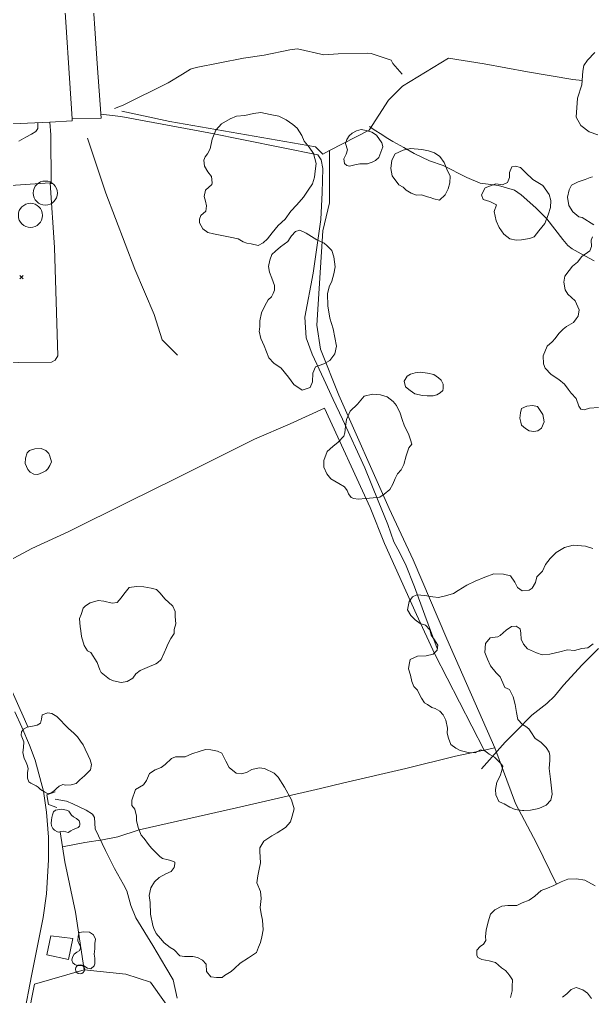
# Model space of a CAD drawing. Header units: metres. Extents: x 4652992 to 4879070, y 2074171 to 2309877.
# Drawn here: x 4653738.8 to 4653833.7, y 2306269.7 to 2306431.7 of the extents above; entities that cross this region are included whole.
import ezdxf

# ---------------------------------------------------------------- set-up
doc = ezdxf.new("R2010")
doc.units = ezdxf.units.M
doc.header["$MEASUREMENT"] = 0
doc.linetypes.add('DGN Style 3', pattern=[92.779933, 66.271381, -26.508552])
doc.layers.get('0').update_dxf_attribs({"color": 4, "lineweight": 0})
for name, color, linetype, lineweight in [('Level 1', 2, 'Continuous', 0), ('Level 14', 6, 'Continuous', 0), ('Level 18', 5, 'Continuous', 0), ('Level 20', 30, 'DGN Style 3', 0), ('Level 3', 46, 'Continuous', 0), ('Level 30', 5, 'Continuous', 0), ('Level 31', 38, 'Continuous', 0), ('Level 37', 3, 'Continuous', 0), ('Level 38', 3, 'Continuous', 0), ('Level 40', 1, 'Continuous', 0), ('Level 47', 6, 'Continuous', 0), ('Level 61', 4, 'Continuous', 0), ('Level 62', 4, 'Continuous', 0), ('Level 63', 3, 'Continuous', 0)]:
    doc.layers.add(name, color=color, linetype=linetype, lineweight=lineweight)

# ---------------------------------------------------------------- blocks, each defined once
blk = doc.blocks.new('POSTE')
at = {"color": 0, "linetype": 'ByBlock', "lineweight": -2}
blk.add_circle((0, 0), 0.770001, dxfattribs=at)
blk = doc.blocks.new('TANQUE')
at = {"color": 0, "linetype": 'ByBlock', "lineweight": -2, "ltscale": 10}
blk.add_circle((0, 0), 2, dxfattribs=at)
blk = doc.blocks.new('COTA')
at = {"color": 0, "linetype": 'ByBlock', "lineweight": -2, "ltscale": 10}
for p, q in [((0, 0), (-1.419522, -1.408457)), ((-1.408457, 1.419522), (0, 0)), ((1.419522, 1.408457), (0, 0)), ((0, 0), (1.408457, -1.419522))]:
    blk.add_line(p, q, dxfattribs=at)

msp = doc.modelspace()

# ---------------------------------------------------------------- linework, layer by layer
at = {"layer": 'Level 1'}
for points in [[(4653796.756106, 2306413.91791, 1418), (4653797.548891, 2306413.363711, 1417), (4653798.802675, 2306412.602114, 1415), (4653799.539675, 2306412.08771, 1414), (4653800.629885, 2306411.431887, 1413), (4653802.42969, 2306410.421511, 1412), (4653804.175112, 2306409.44208, 1411), (4653806.666506, 2306408.240298, 1410), (4653808.939883, 2306407.470095, 1409), (4653812.872317, 2306405.482485, 1407), (4653815.064089, 2306404.542483, 1406), (4653818.095095, 2306404.145876, 1405), (4653820.775088, 2306403.391299, 1404), (4653821.874514, 2306402.615725, 1403), (4653824.296328, 2306400.418703, 1401), (4653826.13428, 2306398.616884, 1400), (4653828.784914, 2306395.193484, 1399), (4653829.608706, 2306394.206484, 1398.5), (4653830.288332, 2306393.650698, 1398.38), (4653831.789919, 2306392.817324, 1398), (4653833.967104, 2306391.654909, 1397)], [(4653815.286684, 2306307.44092, 1408), (4653819.202883, 2306311.87311, 1407), (4653821.060915, 2306313.715884, 1406), (4653823.644106, 2306316.359133, 1405), (4653826.132509, 2306318.250918, 1404), (4653827.37549, 2306319.463686, 1403.46), (4653828.882876, 2306321.289675, 1403), (4653831.974306, 2306324.688906, 1402), (4653834.665285, 2306327.369875, 1401)], [(4653744.694718, 2306302.407055, 1424.1732), (4653746.559576, 2306302.083041, 1423.8732), (4653747.618804, 2306301.637716, 1423.8732), (4653749.826587, 2306300.594851, 1423.7732), (4653750.895766, 2306299.955705, 1423.5732), (4653751.239695, 2306299.388866, 1423.5732), (4653751.313179, 2306297.481986, 1423.4732), (4653753.057939, 2306293.930327, 1423.1732), (4653754.518497, 2306290.943811, 1422.5732), (4653756.013371, 2306288.289076, 1421.9732), (4653756.573289, 2306287.232955, 1421.8732), (4653757.206036, 2306284.775171, 1421.5732), (4653758.03896, 2306282.756665, 1421.3732), (4653760.85877, 2306278.156218, 1420.5732), (4653763.038189, 2306274.500581, 1420.1732), (4653764.239601, 2306272.46529, 1419.7732), (4653764.932661, 2306269.451893, 1419.3732)]]:
    msp.add_polyline3d(points, dxfattribs=at)
at = {"layer": 'Level 18', "color": 30}
msp.add_polyline3d([(4653738.03723, 2306316.883366, 1425.411725), (4653739.18196, 2306314.334364, 1425.367834), (4653740.479619, 2306311.367568, 1425.33105), (4653741.37294, 2306308.898399, 1425.326886), (4653742.757398, 2306303.743515, 1425.288869), (4653743.263423, 2306300.241024, 1425.337805), (4653743.584805, 2306296.14063, 1425.322362), (4653743.611229, 2306292.357674, 1425.286554), (4653743.287374, 2306286.719074, 1425.201128), (4653742.719447, 2306282.794616, 1425.048904), (4653741.703066, 2306277.820752, 1424.875261), (4653740.777081, 2306273.128342, 1424.65044), (4653739.520245, 2306266.494623, 1424.407082)], dxfattribs=at)
at = {"layer": 'Level 20', "linetype": 'Continuous'}
for points in [[(4653738.705684, 2306411.467882, 1425.783894), (4653739.844166, 2306412.132899, 1425.683895), (4653740.769208, 2306412.680312, 1425.583895), (4653741.509838, 2306413.12097, 1425.583895), (4653741.855587, 2306413.614383, 1425.583895), (4653741.839063, 2306414.565989, 1425.583895)], [(4653807.981729, 2306327.367116, 1407.2075), (4653805.894633, 2306332.938402, 1407.2075), (4653804.204239, 2306337.626479, 1407.2075), (4653802.721819, 2306341.356391, 1407.2075), (4653801.423897, 2306343.851671, 1407.4075), (4653800.786282, 2306345.069303, 1407.6075), (4653799.78423, 2306347.930269, 1407.9075), (4653798.167865, 2306351.880567, 1408.0075), (4653796.00348, 2306357.334259, 1408.6075), (4653792.274683, 2306365.43423, 1410.3075), (4653790.75093, 2306368.649812, 1411.0075), (4653789.168134, 2306372.053615, 1412.2075), (4653787.232988, 2306376.191408, 1413.4075), (4653786.274806, 2306378.908006, 1414.5075), (4653786.051582, 2306382.293997, 1415.3075), (4653787.426653, 2306389.598197, 1416.8075), (4653788.679687, 2306398.504316, 1418.3075), (4653788.907456, 2306402.991148, 1419.2075), (4653789.043397, 2306406.942423, 1419.9075), (4653788.724223, 2306408.399009, 1419.9075), (4653788.21917, 2306409.224674, 1419.9075), (4653770.168824, 2306412.883732, 1422.8075), (4653755.596267, 2306415.604035, 1424.4075), (4653752.270282, 2306415.964389, 1424.51)]]:
    msp.add_polyline3d(points, dxfattribs=at)
at = {"layer": 'Level 3'}
for points in [[(4653754.543886, 2306416.885073, 1424.02), (4653755.937502, 2306417.48688, 1424), (4653763.435732, 2306421.158327, 1423.56), (4653765.782473, 2306422.620913, 1423.18), (4653767.112917, 2306423.437502, 1423.12), (4653768.060305, 2306423.684511, 1423), (4653775.881716, 2306425.244875, 1422.06), (4653779.308291, 2306425.767702, 1422), (4653783.579287, 2306426.659914, 1421.34), (4653784.826113, 2306426.78229, 1421.3), (4653789.174074, 2306425.803286, 1421), (4653791.591921, 2306425.996523, 1420.66), (4653796.471133, 2306426.093874, 1419.96), (4653797.025332, 2306426.05292, 1419.84), (4653800.342287, 2306424.899294, 1419.18), (4653800.63373, 2306424.371706, 1419), (4653802.149477, 2306422.601687, 1418)], [(4653750.050478, 2306412.012697, 1424.56), (4653753.079714, 2306402.885927, 1424.14), (4653757.888491, 2306390.276125, 1422.82), (4653761.108279, 2306382.747927, 1421.72), (4653762.449099, 2306378.572878, 1421), (4653764.95209, 2306376.033083, 1420)]]:
    msp.add_polyline3d(points, dxfattribs=at)
at = {"layer": 'Level 30', "color": 1, "elevation": 1427.655991, "flags": 128}
msp.add_lwpolyline([(4653743.845399, 2306414.666418), (4653736.396736, 2306414.293566), (4653735.751887, 2306427.057392), (4653735.190779, 2306438.163666), (4653745.993721, 2306438.919091), (4653746.050374, 2306438.025951), (4653747.499082, 2306415.187189), (4653747.520447, 2306414.850377), (4653743.845399, 2306414.666418)], dxfattribs=at)
at = {"layer": 'Level 31', "elevation": 1427.455992, "flags": 128}
msp.add_lwpolyline([(4653747.607053, 2306279.318069), (4653746.935867, 2306275.864414), (4653743.343371, 2306276.620336), (4653743.974511, 2306279.779315), (4653747.607053, 2306279.318069)], dxfattribs=at)
at = {"layer": 'Level 37', "extrusion": (0.0013119789800019, -0.0141021056774132, 0.9998996996332277), "elevation": -24993.402897, "flags": 128}
msp.add_lwpolyline([(4653745.78957, 2306301.24642), (4653744.864557, 2306315.342043), (4653740.172295, 2306314.905458)], dxfattribs=at)
at = {"layer": 'Level 37', "extrusion": (0.314052844167559, 0.0240752187776969, 0.9491002027768582), "elevation": 1518402.94688, "flags": 128}
msp.add_lwpolyline([(1943956.058359, -4570817.187486), (1943953.94408, -4570817.187486), (1943945.80274, -4570816.552513)], dxfattribs=at)
at = {"layer": 'Level 37'}
for points in [[(4653831.943413, 2306421.535597, 1411.755992), (4653830.412032, 2306421.73216, 1411.755992), (4653822.935362, 2306422.975063, 1414.255992), (4653815.759632, 2306424.304793, 1416.155991), (4653809.817043, 2306425.232032, 1418.405991), (4653802.235205, 2306420.586151, 1418.755992), (4653799.914289, 2306418.282725, 1418.955992), (4653796.712211, 2306413.298552, 1420.205992), (4653790.129251, 2306409.922986, 1421.021586), (4653789.044417, 2306409.366712, 1421.155991), (4653787.839618, 2306410.573427, 1421.455992), (4653763.715586, 2306414.763854, 1424.655991), (4653755.715614, 2306416.455262, 1425.305992)], [(4653817.502597, 2306310.942647, 1409.333895), (4653809.567444, 2306328.987489, 1409.083895), (4653803.96239, 2306342.068177, 1409.283894), (4653800.031107, 2306350.592449, 1409.533894), (4653791.679783, 2306369.380792, 1413.133895), (4653788.631446, 2306376.992551, 1415.183895), (4653788.056717, 2306380.997215, 1415.733894), (4653789.014017, 2306396.60599, 1419.383895), (4653790.105184, 2306401.246384, 1420.083895), (4653790.129251, 2306409.922986, 1421.021586)], [(4653714.994231, 2306374.335387, 1428.783894), (4653715.230957, 2306373.864478, 1428.783894), (4653713.876496, 2306370.47859, 1428.383895), (4653720.742938, 2306356.079365, 1427.583895), (4653726.750866, 2306343.401385, 1427.433895), (4653729.201692, 2306338.166226, 1427.289818), (4653733.555098, 2306328.867003, 1427.033894), (4653737.289629, 2306320.867963, 1426.883895), (4653739.61968, 2306315.705659, 1426.683895), (4653740.173972, 2306314.383731, 1426.683895)], [(4653815.759016, 2306310.563477, 1409.4274), (4653807.585724, 2306326.454149, 1409.1839), (4653804.555871, 2306333.022042, 1409.1839), (4653799.258781, 2306344.785773, 1409.1839), (4653796.861818, 2306350.749734, 1409.7339), (4653789.32254, 2306367.260955, 1413.383895), (4653783.621434, 2306364.636432, 1414.633895), (4653777.691697, 2306362.109978, 1415.883895), (4653764.674717, 2306355.600678, 1417.783894), (4653756.838852, 2306351.728837, 1419.583895), (4653746.957804, 2306346.78352, 1422.733894), (4653740.863536, 2306343.964304, 1424.433895), (4653735.565937, 2306341.178203, 1425.883895), (4653729.201692, 2306338.166226, 1427.289818)], [(4653745.922472, 2306294.504218, 1426.858401), (4653749.588911, 2306295.227241, 1425.7839), (4653752.562988, 2306295.687518, 1425.0839), (4653755.105115, 2306296.186291, 1424.4839), (4653758.598451, 2306297.332613, 1424.1429), (4653774.752129, 2306300.980749, 1416.7135), (4653788.612854, 2306304.209764, 1413.8644), (4653792.487037, 2306305.107306, 1412.9339), (4653802.747617, 2306307.507275, 1411.5339), (4653810.974582, 2306309.523024, 1409.6839), (4653815.759016, 2306310.563477, 1409.4274), (4653817.502597, 2306310.942647, 1409.3339), (4653820.94317, 2306301.711978, 1410.7839), (4653824.409921, 2306295.107479, 1411.9839), (4653827.701107, 2306288.326873, 1412.1272)], [(4653739.966924, 2306253.554262, 1425.333895), (4653739.704789, 2306255.847516, 1425.333895), (4653739.791015, 2306260.803656, 1425.833895), (4653740.203273, 2306266.146734, 1426.133895), (4653741.296704, 2306271.767965, 1426.133895), (4653749.493213, 2306274.129729, 1426.733894), (4653748.069564, 2306283.704434, 1426.733894), (4653746.296324, 2306292.036795, 1426.733894), (4653745.922472, 2306294.504218, 1426.858401), (4653745.542693, 2306297.01076, 1426.98488)], [(4653765.741598, 2306263.081219, 1421.555992), (4653765.127214, 2306265.586805, 1420.6339), (4653760.497158, 2306272.066942, 1422.4339), (4653756.385448, 2306273.40383, 1424.3339), (4653749.493213, 2306274.129729, 1426.7339)]]:
    msp.add_polyline3d(points, dxfattribs=at)
at = {"layer": 'Level 38', "elevation": 1426.556, "flags": 128}
msp.add_lwpolyline([(4653747.499082, 2306415.187189), (4653752.31627, 2306415.323355), (4653751.667391, 2306424.368272)], dxfattribs=at)
at = {"layer": 'Level 40', "color": 3, "flags": 128}
for points, elevation in [([(4653768.595534, 2306397.947577), (4653768.609204, 2306398.57172), (4653768.843729, 2306399.15129), (4653769.63157, 2306399.90417), (4653769.756822, 2306400.790629), (4653769.572176, 2306401.568582), (4653769.387542, 2306402.346484), (4653769.601831, 2306403.385734), (4653770.655471, 2306404.312692), (4653770.711849, 2306404.586152), (4653770.583572, 2306405.637315), (4653770.001244, 2306406.438152), (4653769.441517, 2306407.348284), (4653769.302035, 2306408.344518), (4653769.53646, 2306408.923692), (4653769.925185, 2306409.414819), (4653770.381543, 2306410.233946), (4653770.708457, 2306411.819236), (4653771.300009, 2306413.294134), (4653772.2654, 2306414.352103), (4653773.704919, 2306415.200741), (4653774.711891, 2306415.624165), (4653776.11537, 2306415.740124), (4653777.563936, 2306416.074694), (4653778.74671, 2306416.235097), (4653780.292361, 2306415.924069), (4653781.727713, 2306415.635236), (4653782.930034, 2306415.051758), (4653784.032251, 2306414.260687), (4653784.770533, 2306413.656669), (4653785.55083, 2306412.417875), (4653785.934389, 2306411.486583), (4653786.771061, 2306410.52094), (4653787.474864, 2306409.468067), (4653787.933342, 2306407.781017), (4653787.729963, 2306406.511873), (4653787.638036, 2306405.505001), (4653787.302632, 2306404.43316), (4653786.624482, 2306403.373323), (4653785.813301, 2306402.22626), (4653784.747328, 2306400.959513), (4653783.726306, 2306399.911576), (4653782.814691, 2306398.55654), (4653781.62782, 2306397.541905), (4653780.628102, 2306396.318457), (4653779.839119, 2306395.280448), (4653779.128948, 2306394.625564), (4653778.298085, 2306394.223067), (4653777.137953, 2306394.45714), (4653776.419808, 2306394.602036), (4653775.834708, 2306394.834108), (4653775.007261, 2306395.286094), (4653773.681633, 2306395.553545), (4653772.30086, 2306395.832122), (4653770.92018, 2306396.11068), (4653769.992651, 2306396.354813), (4653769.144139, 2306396.981986), (4653768.595534, 2306397.947577)], 1430.55), ([(4653781.009509, 2306387.543941), (4653780.55414, 2306388.767958), (4653780.212899, 2306389.753209), (4653780.028346, 2306390.70675), (4653780.251915, 2306391.793416), (4653780.600183, 2306392.693163), (4653781.20851, 2306393.270946), (4653782.005401, 2306393.972317), (4653783.220993, 2306394.8586), (4653783.620391, 2306395.478468), (4653783.851513, 2306395.808992), (4653784.491669, 2306396.541886), (4653785.23432, 2306396.715346), (4653786.277769, 2306396.23551), (4653787.143354, 2306395.683772), (4653788.008999, 2306395.131995), (4653789.261583, 2306394.609907), (4653789.761733, 2306394.13181), (4653790.532812, 2306393.383474), (4653790.853258, 2306392.294852), (4653791.056824, 2306390.636806), (4653790.875235, 2306389.487549), (4653790.51563, 2306388.266305), (4653790.052408, 2306387.335457), (4653789.818507, 2306386.196485), (4653789.843111, 2306384.196307), (4653790.181268, 2306382.132476), (4653790.750705, 2306380.39919), (4653791.30601, 2306377.535463), (4653790.987892, 2306376.250772), (4653790.209921, 2306375.112907), (4653789.172374, 2306374.567148), (4653787.821198, 2306374.084807), (4653787.388653, 2306373.038871), (4653787.310407, 2306371.597316), (4653786.951369, 2306370.644291), (4653785.610691, 2306370.213739), (4653784.222608, 2306371.142371), (4653783.32734, 2306372.349064), (4653782.10897, 2306373.836859), (4653780.919729, 2306374.671014), (4653780.07607, 2306375.597103), (4653779.288827, 2306377.590782), (4653778.770495, 2306378.77455), (4653778.482478, 2306380.019529), (4653778.525092, 2306380.226678), (4653778.600693, 2306380.858663), (4653778.614431, 2306381.718858), (4653778.880735, 2306383.013328), (4653779.44975, 2306384.192597), (4653779.986778, 2306385.216474), (4653780.521757, 2306385.701525), (4653780.795571, 2306386.239311), (4653781.017146, 2306386.787627), (4653781.009509, 2306387.543941)], 1428.1), ([(4653822.590654, 2306363.859229), (4653821.950017, 2306364.388554), (4653821.82954, 2306364.926713), (4653821.620851, 2306365.59687), (4653821.744646, 2306366.485078), (4653821.945455, 2306367.18642), (4653822.831581, 2306367.577811), (4653823.772365, 2306367.672776), (4653824.54662, 2306367.516081), (4653825.429012, 2306366.195942), (4653825.69188, 2306364.943987), (4653825.24687, 2306363.892321), (4653824.648346, 2306363.499687), (4653823.983954, 2306363.348754), (4653823.198404, 2306363.450723), (4653822.590654, 2306363.859229)], 1404.35)]:
    msp.add_lwpolyline(points, dxfattribs=dict(at, elevation=elevation))
at = {"layer": 'Level 40', "color": 3}
for points in [[(4653834.583124, 2306412.546138, 1414.55), (4653833.10562, 2306413.024951, 1414.9), (4653831.759522, 2306414.110641, 1414.9), (4653830.952757, 2306415.499561, 1414.9), (4653831.200492, 2306418.606675, 1414.9), (4653831.889008, 2306420.826517, 1414.9), (4653832.063901, 2306423.105962, 1414.9), (4653832.269664, 2306424.061653, 1414.9), (4653832.82731, 2306424.940231, 1414.9), (4653834.046197, 2306426.200635, 1414.9)], [(4653793.020969, 2306407.468695, 1422.95), (4653792.607016, 2306407.80325, 1422.65), (4653792.521288, 2306408.592592, 1422.65), (4653792.870243, 2306409.359816, 1422.65), (4653793.1343, 2306410.080913, 1422.25), (4653792.803992, 2306411.125264, 1421.9), (4653792.983019, 2306411.783815, 1421.9), (4653793.399475, 2306412.353494, 1421.9), (4653793.905772, 2306412.829986, 1421.9), (4653794.606925, 2306413.190248, 1421.9), (4653795.390359, 2306413.422273, 1421.9), (4653796.195468, 2306413.245555, 1421.9), (4653797.133058, 2306413.00303, 1421.9), (4653797.940065, 2306412.495334, 1421.9), (4653798.805663, 2306411.24013, 1421.9), (4653798.932396, 2306410.808248, 1421.9), (4653798.949388, 2306410.547384, 1421.9), (4653798.2823, 2306408.803611, 1422.25), (4653797.733351, 2306408.283678, 1422.6), (4653797.16805, 2306408.024856, 1422.95), (4653796.850611, 2306407.911194, 1422.95), (4653796.405623, 2306407.71552, 1422.95), (4653795.16435, 2306407.731415, 1422.95), (4653794.319807, 2306407.550158, 1422.95), (4653793.440333, 2306407.376581, 1422.95), (4653793.020969, 2306407.468695, 1422.95)], [(4653801.606115, 2306404.267752, 1417.25), (4653800.520956, 2306405.761187, 1417), (4653800.286401, 2306406.937885, 1416.8), (4653800.474975, 2306408.338664, 1416.55), (4653801.023029, 2306409.3768, 1416.55), (4653802.318321, 2306410.019181, 1416.55), (4653803.527653, 2306410.263415, 1416.55), (4653805.396043, 2306410.131315, 1416.55), (4653806.544611, 2306409.879202, 1416.55), (4653807.541604, 2306409.567679, 1416.55), (4653808.383451, 2306408.965816, 1416.55), (4653809.103447, 2306407.982585, 1416.9), (4653809.554294, 2306406.827896, 1417.25), (4653810.094818, 2306405.690664, 1417.25), (4653810.042489, 2306404.590938, 1417.25), (4653809.778992, 2306403.583832, 1417.25), (4653809.294777, 2306402.625158, 1417.25), (4653808.359598, 2306401.719205, 1417.25), (4653807.388535, 2306401.932534, 1417.25), (4653806.78969, 2306402.156706, 1417.25), (4653806.348326, 2306402.253667, 1417.25), (4653805.361848, 2306402.609295, 1417.25), (4653804.519743, 2306402.562768, 1417.25), (4653803.665745, 2306402.88929, 1417.25), (4653802.84042, 2306403.348412, 1417.25), (4653802.352658, 2306403.872267, 1417.25), (4653801.606115, 2306404.267752, 1417.25)], [(4653817.72268, 2306398.291421, 1406.2), (4653817.422328, 2306399.808223, 1407.1), (4653817.805399, 2306400.92806, 1407.35), (4653816.704771, 2306401.512983, 1407.7), (4653815.587736, 2306401.799438, 1407.7), (4653815.316264, 2306402.589257, 1407.7), (4653815.925617, 2306403.752752, 1407.7), (4653817.699508, 2306404.406138, 1407.45), (4653818.776122, 2306404.27529, 1407.05), (4653819.598374, 2306404.661403, 1407.05), (4653819.94545, 2306405.449814, 1407.05), (4653819.935597, 2306406.310098, 1407.05), (4653820.306729, 2306407.216176, 1407.05), (4653820.949737, 2306407.331844, 1407.05), (4653821.766821, 2306407.132819, 1406.65), (4653822.563381, 2306406.286606, 1406.35), (4653823.799336, 2306405.123927, 1406), (4653825.444586, 2306404.166272, 1405.7), (4653826.481521, 2306402.654075, 1405.4), (4653826.777869, 2306401.671998, 1405.4), (4653826.727634, 2306400.513726, 1405.4), (4653826.354906, 2306399.297372, 1405.4), (4653825.81453, 2306397.86869, 1405.4), (4653824.820855, 2306396.654329, 1405.4), (4653823.99476, 2306395.652154, 1405.4), (4653823.253843, 2306395.370986, 1405.4), (4653821.904147, 2306395.151118, 1405.4), (4653821.020474, 2306395.083319, 1405.4), (4653820.006144, 2306395.287959, 1405.4), (4653819.016333, 2306396.075601, 1405.65), (4653818.209316, 2306397.176707, 1405.95), (4653817.72268, 2306398.291421, 1406.2)], [(4653833.928361, 2306397.612514, 1404.1), (4653831.943297, 2306398.858811, 1403.45), (4653831.435016, 2306398.926794, 1403.45), (4653830.446097, 2306399.798302, 1403.45), (4653829.751719, 2306400.823194, 1403.45), (4653829.530452, 2306402.223949, 1403.45), (4653829.79048, 2306403.431726, 1403.45), (4653830.219407, 2306404.209855, 1403.45), (4653831.296018, 2306404.758604, 1403.45), (4653832.470555, 2306405.155036, 1403.45), (4653833.276423, 2306405.45793, 1403.45), (4653833.695682, 2306405.583991, 1403.45)], [(4653834.698918, 2306367.33783, 1404.8), (4653833.179217, 2306367.240895, 1404.45), (4653832.300981, 2306366.940789, 1404.15), (4653831.723025, 2306367.063049, 1403.95), (4653831.424551, 2306367.581063, 1403.95), (4653830.983321, 2306368.814304, 1403.95), (4653830.131135, 2306369.730228, 1403.95), (4653829.633422, 2306370.402812, 1403.95), (4653829.047295, 2306371.207613, 1403.95), (4653828.106266, 2306371.969782, 1403.95), (4653826.832804, 2306372.799136, 1403.95), (4653825.837168, 2306373.858107, 1403.95), (4653825.583769, 2306374.59539, 1403.95), (4653825.509079, 2306375.9253, 1403.95), (4653826.177721, 2306377.504909, 1403.95), (4653827.021885, 2306378.248752, 1403.95), (4653827.477567, 2306378.785329, 1403.95), (4653828.111261, 2306379.628807, 1403.95), (4653828.833342, 2306380.340094, 1403.95), (4653829.377395, 2306380.744465, 1403.95), (4653830.539872, 2306381.409918, 1403.65), (4653830.962664, 2306382.067683, 1403.65), (4653831.326917, 2306382.495121, 1403.35), (4653831.470637, 2306383.539641, 1403.05), (4653830.796488, 2306385.048881, 1403.05), (4653829.577717, 2306386.153093, 1403.05), (4653829.146314, 2306386.869422, 1403.05), (4653828.918909, 2306388.125864, 1403.05), (4653829.121514, 2306389.118412, 1403.05), (4653829.807682, 2306390.074071, 1403.05), (4653830.375287, 2306390.749696, 1403.05), (4653831.190618, 2306391.436082, 1403.05), (4653831.935657, 2306392.379736, 1403.05), (4653833.231187, 2306393.313839, 1403.45), (4653833.499538, 2306394.028582, 1403.85), (4653833.473774, 2306395.104702, 1404.25), (4653833.702035, 2306395.638398, 1404.2)], [(4653802.733248, 2306370.767343, 1408.95), (4653802.491489, 2306371.70663, 1409.3), (4653803.016201, 2306372.556329, 1409.3), (4653803.522504, 2306372.88836, 1409.3), (4653804.298959, 2306373.086657, 1409), (4653805.194093, 2306373.190018, 1408.65), (4653806.384393, 2306373.044, 1408.35), (4653807.396066, 2306372.839328, 1408.35), (4653808.15363, 2306372.250908, 1408.35), (4653808.59964, 2306371.85605, 1408.35), (4653808.952194, 2306371.218969, 1408.35), (4653808.975434, 2306370.474404, 1408.35), (4653808.915562, 2306370.181859, 1408.35), (4653808.475634, 2306369.748598, 1408.35), (4653807.884166, 2306369.433049, 1408.35), (4653807.284757, 2306369.29321, 1408.35), (4653806.314485, 2306369.27196, 1408.35), (4653805.538542, 2306369.34196, 1408.35), (4653804.273884, 2306369.597928, 1408.35), (4653803.473576, 2306370.145471, 1408.65), (4653802.733248, 2306370.767343, 1408.95)], [(4653790.658582, 2306360.882829, 1415.15), (4653791.592486, 2306361.57355, 1414.95), (4653792.518322, 2306362.59, 1414.95), (4653792.68986, 2306363.157225, 1414.95), (4653792.788691, 2306364.176918, 1414.95), (4653792.972817, 2306365.343406, 1414.95), (4653793.539398, 2306366.760615, 1414.95), (4653794.762203, 2306367.880732, 1414.95), (4653795.869125, 2306369.243043, 1414.95), (4653797.25888, 2306369.563462, 1414.95), (4653798.562537, 2306369.463721, 1414.95), (4653799.653505, 2306369.133525, 1414.95), (4653800.647673, 2306368.330568, 1414.95), (4653801.22882, 2306367.665866, 1414.95), (4653801.850589, 2306366.391058, 1414.95), (4653802.186769, 2306365.338097, 1414.95), (4653802.575972, 2306364.274309, 1414.95), (4653803.197913, 2306362.999113, 1414.95), (4653803.566735, 2306361.959661, 1414.7), (4653803.750473, 2306361.275581, 1414.3), (4653803.254922, 2306360.638047, 1413.65), (4653802.817676, 2306359.323571, 1413.2), (4653802.458137, 2306357.906767, 1412.85), (4653801.997781, 2306357.011185, 1412.85), (4653801.367871, 2306356.369688, 1412.85), (4653800.982263, 2306355.568757, 1412.85), (4653800.628211, 2306354.65149, 1412.85), (4653800.114575, 2306353.766523, 1412.85), (4653799.17541, 2306352.967797, 1412.85), (4653798.471448, 2306352.506041, 1412.85), (4653797.38524, 2306352.34163, 1412.85), (4653796.15032, 2306352.262345, 1412.85), (4653794.904626, 2306352.130301, 1412.85), (4653794.160117, 2306352.281305, 1412.85), (4653793.692336, 2306352.431137, 1412.85), (4653793.285851, 2306353.033372, 1413.15), (4653793.031299, 2306353.590017, 1413.5), (4653792.617722, 2306354.1782, 1413.85), (4653791.670062, 2306354.733611, 1414.5), (4653790.364485, 2306355.515265, 1414.8), (4653789.678488, 2306356.375246, 1415.15), (4653789.184047, 2306357.460625, 1415.15), (4653789.187853, 2306358.554368, 1415.15), (4653789.76531, 2306360.024232, 1415.15), (4653790.658582, 2306360.882829, 1415.15)], [(4653740.186938, 2306357.069865, 1426.883895), (4653739.754742, 2306358.040558, 1427.133895), (4653739.803879, 2306358.917266, 1427.133895), (4653740.056469, 2306359.818327, 1427.133895), (4653740.471637, 2306360.226671, 1427.133895), (4653741.324582, 2306360.513395, 1427.133895), (4653742.385802, 2306360.528044, 1427.133895), (4653743.184896, 2306360.207086, 1426.883895), (4653743.64645, 2306359.719279, 1426.883895), (4653743.847472, 2306359.251436, 1426.883895), (4653744.084244, 2306358.316362, 1426.883895), (4653743.833335, 2306357.742997, 1426.883895), (4653743.480628, 2306357.157402, 1426.883895), (4653743.18008, 2306356.824074, 1426.883895), (4653742.625478, 2306356.542282, 1426.883895), (4653741.83554, 2306356.242516, 1426.883895), (4653741.155642, 2306356.314741, 1426.883895), (4653740.553186, 2306356.601267, 1426.883895), (4653740.186938, 2306357.069865, 1426.883895)], [(4653833.794996, 2306328.145578, 1408.4), (4653832.93522, 2306327.530722, 1408.4), (4653831.940985, 2306327.414175, 1408.7), (4653830.708701, 2306327.063582, 1409.4), (4653829.535097, 2306327.163775, 1409.95), (4653828.274547, 2306326.851118, 1411.25), (4653826.636989, 2306326.441738, 1411.8), (4653825.336236, 2306326.3167, 1412.15), (4653824.435118, 2306326.653847, 1412.5), (4653822.929556, 2306327.321934, 1412.5), (4653822.251593, 2306328.10821, 1412.8), (4653821.879382, 2306328.939476, 1413.15), (4653821.787187, 2306329.924715, 1413.85), (4653821.695866, 2306330.653812, 1414.6), (4653821.058938, 2306331.11842, 1415.4), (4653820.267845, 2306331.039064, 1416.1), (4653819.360848, 2306330.414081, 1416.45), (4653818.395507, 2306329.531327, 1416.45), (4653817.988794, 2306329.314271, 1416.45), (4653816.746612, 2306329.147126, 1416.45), (4653815.955211, 2306328.228977, 1416.45), (4653815.835528, 2306326.754562, 1416.45), (4653816.273848, 2306325.6462, 1416.45), (4653816.770218, 2306324.525933, 1416.45), (4653817.742479, 2306323.368749, 1416.45), (4653818.390953, 2306322.697124, 1416.45), (4653818.852972, 2306321.703525, 1416.45), (4653819.1762, 2306320.918024, 1416.45), (4653819.953283, 2306320.58, 1416.45), (4653820.554784, 2306319.40144, 1416.1), (4653820.86136, 2306318.136787, 1415.6), (4653821.076525, 2306316.756497, 1415.15), (4653821.290865, 2306315.626456, 1414.65), (4653822.091933, 2306314.773459, 1414.25), (4653822.639053, 2306314.481409, 1414.25), (4653823.16263, 2306314.073689, 1414.25), (4653823.487911, 2306313.585865, 1414.25), (4653824.173212, 2306312.482614, 1414.25), (4653825.139387, 2306311.864226, 1414.25), (4653825.98848, 2306310.968435, 1414.25), (4653826.499831, 2306310.201605, 1414.25), (4653826.626895, 2306309.633492, 1414.25), (4653826.590313, 2306308.857675, 1414.25), (4653826.51847, 2306307.525539, 1413.8), (4653826.713949, 2306305.714231, 1413.35), (4653826.817, 2306304.727519, 1413.35), (4653827.000776, 2306303.24136, 1413.35), (4653826.800207, 2306302.25598, 1413.35), (4653826.027734, 2306301.447497, 1413.35), (4653824.811899, 2306300.850128, 1413.35), (4653823.421623, 2306300.590208, 1413.35), (4653822.312059, 2306300.514569, 1413.35), (4653822.078614, 2306300.56217, 1413.35), (4653820.887805, 2306300.684233, 1413.35), (4653820.001343, 2306301.106482, 1413.35), (4653819.080207, 2306301.656526, 1413.35), (4653818.800263, 2306301.773974, 1413.35), (4653818.182042, 2306302.020759, 1413.35), (4653817.682722, 2306303.148759, 1413.35), (4653817.614748, 2306304.007655, 1413.35), (4653817.862838, 2306305.224548, 1413.35), (4653818.378981, 2306306.266015, 1413.35), (4653818.684644, 2306307.169266, 1413.35), (4653818.826372, 2306307.8645, 1413.35), (4653818.39583, 2306308.434938, 1413.35), (4653817.743793, 2306309.110808, 1413.35), (4653817.429239, 2306309.355892, 1413.35), (4653816.581176, 2306309.867385, 1414), (4653816.275994, 2306310.107112, 1415.1), (4653815.872132, 2306310.405591, 1415.75), (4653815.145874, 2306310.57084, 1416.75), (4653814.265432, 2306310.072468, 1417.1), (4653813.070759, 2306310.135931, 1417.1), (4653811.749234, 2306310.465092, 1417.1), (4653811.042686, 2306310.848859, 1417.1), (4653810.209299, 2306311.498277, 1417.1), (4653809.817742, 2306312.53729, 1417.1), (4653809.622783, 2306313.356339, 1417.1), (4653809.671402, 2306314.18568, 1417.1), (4653809.380891, 2306315.529132, 1417.25), (4653808.939885, 2306316.390824, 1416.5), (4653808.407742, 2306317.006774, 1415.6), (4653807.602748, 2306317.450015, 1414.65), (4653807.082125, 2306317.620181, 1413.85), (4653806.384949, 2306318.095482, 1413.45), (4653805.837668, 2306318.387723, 1413.45), (4653805.385031, 2306319.142889, 1413.45), (4653805.02531, 2306319.758555, 1413.45), (4653804.689267, 2306320.489906, 1413.45), (4653804.084697, 2306321.095069, 1413.45), (4653803.772366, 2306321.942034, 1413.45), (4653803.553806, 2306322.95063, 1413.45), (4653803.230579, 2306324.040689, 1413.45), (4653803.314273, 2306324.746647, 1413.45), (4653803.479874, 2306325.556396, 1413.45), (4653804.702965, 2306326.126069, 1413.8), (4653806.113038, 2306326.200535, 1413.8), (4653807.272017, 2306326.433249, 1414.1), (4653807.968089, 2306327.108153, 1414.45), (4653808.075121, 2306327.928348, 1414.45), (4653807.530543, 2306328.820833, 1414.45), (4653806.962409, 2306329.597781, 1414.45), (4653806.75324, 2306330.484758, 1414.2), (4653806.048719, 2306331.257509, 1413.85), (4653805.141005, 2306331.562365, 1413.85), (4653804.292419, 2306332.156076, 1413.85), (4653803.583931, 2306332.841627, 1413.85), (4653803.050981, 2306333.792306, 1413.85), (4653803.334592, 2306335.178615, 1413.85), (4653803.861001, 2306335.974056, 1413.85), (4653804.595667, 2306336.306066, 1413.85), (4653805.899638, 2306336.161488, 1413.85), (4653807.242606, 2306335.979609, 1413.5), (4653808.186205, 2306335.848119, 1413.5), (4653809.329008, 2306336.09753, 1413.5), (4653810.681986, 2306336.484837, 1413.5), (4653811.452548, 2306336.990442, 1413.5), (4653812.853543, 2306337.909704, 1413.5), (4653814.253738, 2306338.528177, 1413.5), (4653815.852272, 2306339.226746, 1413.5), (4653817.357166, 2306339.763781, 1413.5), (4653818.966306, 2306339.698486, 1413.2), (4653820.109817, 2306339.426687, 1412.9), (4653820.805604, 2306338.368294, 1412.5), (4653821.243931, 2306337.494729, 1412.05), (4653822.057788, 2306336.966201, 1411.6), (4653823.197833, 2306337.047276, 1410.65), (4653823.680533, 2306337.377244, 1409.95), (4653824.245016, 2306338.338188, 1409.55), (4653824.444554, 2306339.266618, 1409.1), (4653825.374097, 2306340.203236, 1408.3), (4653825.896913, 2306341.319027, 1407.6), (4653826.663042, 2306342.319312, 1407.15), (4653827.6776, 2306343.33144, 1406.7), (4653829.069896, 2306344.143855, 1406.7), (4653830.479211, 2306344.535652, 1406.45), (4653832.513704, 2306344.374991, 1406.2), (4653833.758764, 2306343.948323, 1405.95)], [(4653748.977228, 2306330.335566, 1424.15), (4653748.868674, 2306331.030638, 1424.3), (4653748.797273, 2306331.621956, 1424.3), (4653748.720324, 2306332.34254, 1424.3), (4653749.02102, 2306333.0183, 1424.3), (4653749.342328, 2306334.106325, 1424.3), (4653749.734236, 2306334.443091, 1424.3), (4653750.517251, 2306334.956593, 1424.3), (4653751.829456, 2306335.324203, 1424.3), (4653752.775866, 2306335.232702, 1424.3), (4653754.131194, 2306334.906604, 1424.3), (4653754.989824, 2306335.006122, 1423.8), (4653755.628404, 2306335.809174, 1423.5), (4653756.051412, 2306336.380245, 1423.5), (4653756.946216, 2306337.51241, 1423.5), (4653758.198098, 2306337.662241, 1423.5), (4653759.410029, 2306337.618046, 1423.5), (4653760.58203, 2306337.37981, 1423.5), (4653761.509912, 2306337.191197, 1423.5), (4653762.054863, 2306336.625525, 1423.5), (4653762.900649, 2306335.543727, 1423.5), (4653764.059592, 2306334.499264, 1423.5), (4653764.196143, 2306334.420946, 1423.5), (4653764.573624, 2306333.535287, 1423.5), (4653764.599183, 2306332.670571, 1423.5), (4653764.662502, 2306331.494724, 1423.5), (4653764.413814, 2306330.53395, 1423.5), (4653764.381626, 2306329.883074, 1423.5), (4653763.849765, 2306329.030376, 1423.5), (4653763.333614, 2306328.103359, 1423.8), (4653763.146324, 2306327.553288, 1424.15), (4653762.761382, 2306326.671582, 1424.15), (4653762.277679, 2306325.557257, 1424.15), (4653761.659762, 2306325.026078, 1424.15), (4653761.365781, 2306324.833239, 1424.15), (4653759.916982, 2306324.218505, 1424.15), (4653758.752178, 2306323.748107, 1424.15), (4653758.075418, 2306323.178333, 1424.15), (4653757.573873, 2306322.471776, 1424.15), (4653756.643061, 2306321.903159, 1424.15), (4653755.645813, 2306321.752439, 1424.15), (4653754.376982, 2306322.01086, 1424.15), (4653753.675003, 2306322.305461, 1424.15), (4653752.322375, 2306323.389583, 1424.15), (4653752.109642, 2306323.837205, 1424.15), (4653751.656646, 2306325.091729, 1424.15), (4653750.619522, 2306326.717667, 1424.15), (4653750.074147, 2306327.030786, 1424.15), (4653749.492515, 2306327.907006, 1424.15), (4653749.089781, 2306329.403446, 1424.15), (4653748.977228, 2306330.335566, 1424.15)], [(4653747.341353, 2306304.815229, 1427.25), (4653746.388663, 2306304.732059, 1428.45), (4653745.985863, 2306304.828154, 1429.05), (4653745.345379, 2306304.551658, 1429.35), (4653744.902422, 2306304.157748, 1429.6), (4653744.581249, 2306303.87475, 1429.6), (4653744.006805, 2306303.425594, 1429.6), (4653743.425965, 2306303.369882, 1429.6), (4653742.914173, 2306303.648643, 1429.6), (4653742.251575, 2306304.04532, 1429.6), (4653741.891782, 2306304.42374, 1429.6), (4653741.539498, 2306304.626351, 1429.6), (4653740.666889, 2306305.06586, 1429.6), (4653740.365286, 2306305.301679, 1429.6), (4653740.141388, 2306305.913692, 1429.6), (4653740.112603, 2306306.834326, 1429.6), (4653740.246896, 2306307.432431, 1429.3), (4653740.098081, 2306307.924356, 1428.95), (4653739.807848, 2306308.794566, 1428.6), (4653739.573828, 2306309.147675, 1428.6), (4653739.343291, 2306310.154364, 1428.6), (4653739.465499, 2306310.958169, 1428.6), (4653739.487419, 2306311.913221, 1428.6), (4653739.063848, 2306313.046275, 1428.6), (4653739.12553, 2306313.556995, 1428.6), (4653739.439625, 2306314.016226, 1428.6), (4653740.081624, 2306314.36498, 1428.6), (4653740.96013, 2306314.543363, 1428.35), (4653741.695735, 2306314.663856, 1428.1), (4653742.255924, 2306314.994927, 1427.85), (4653742.41646, 2306315.701511, 1427.45), (4653742.563629, 2306316.414121, 1427.45), (4653743.508939, 2306316.700863, 1427.25), (4653744.150085, 2306316.613873, 1427.25), (4653744.975004, 2306316.139845, 1427.25), (4653746.932034, 2306314.123921, 1427.25), (4653747.780938, 2306313.338943, 1427.25), (4653748.411446, 2306312.773288, 1427.25), (4653748.923021, 2306312.057005, 1427.25), (4653749.316733, 2306311.408429, 1427.25), (4653749.659633, 2306310.726464, 1427.25), (4653750.186466, 2306309.657174, 1427.25), (4653750.520769, 2306308.933137, 1427.25), (4653750.711218, 2306308.15095, 1427.25), (4653750.580375, 2306307.303074, 1427.25), (4653750.02001, 2306306.717715, 1427.25), (4653749.536437, 2306306.2916, 1427.25), (4653748.781313, 2306305.614751, 1427.25), (4653748.170055, 2306304.995989, 1427.25), (4653747.341353, 2306304.815229, 1427.25)], [(4653760.254428, 2306286.474212, 1425.5), (4653760.542981, 2306287.712117, 1425.05), (4653761.12524, 2306288.733282, 1424.4), (4653761.910597, 2306289.408868, 1424.4), (4653763.006104, 2306290.02104, 1424.4), (4653763.926772, 2306290.411687, 1424.4), (4653764.38921, 2306291.088909, 1424.4), (4653764.516083, 2306291.706061, 1424.4), (4653764.504797, 2306291.96559, 1424.4), (4653763.847813, 2306292.228445, 1424.4), (4653763.426286, 2306292.37888, 1424.4), (4653762.495855, 2306292.568999, 1424.4), (4653762.050408, 2306292.917218, 1424.4), (4653761.456986, 2306293.48855, 1424.4), (4653760.653605, 2306294.295626, 1424.4), (4653760.134982, 2306294.915897, 1424.4), (4653759.431817, 2306295.895252, 1424.4), (4653758.962589, 2306296.44107, 1424.4), (4653758.447027, 2306297.703353, 1424.4), (4653758.166832, 2306298.853175, 1424.4), (4653758.19518, 2306299.618578, 1424.4), (4653757.915019, 2306300.768218, 1424.4), (4653757.396636, 2306301.3881, 1424.4), (4653757.375707, 2306302.227659, 1424.4), (4653758.02746, 2306304.026461, 1424.05), (4653759.303536, 2306304.78955, 1423.75), (4653759.800621, 2306305.485005, 1423.3), (4653760.316891, 2306306.652532, 1423.05), (4653761.261008, 2306307.279144, 1422.5), (4653762.246074, 2306307.658046, 1422.5), (4653762.932947, 2306308.162197, 1422.5), (4653763.98302, 2306309.172054, 1422.5), (4653764.618987, 2306309.428877, 1422.5), (4653765.527734, 2306309.436818, 1422.5), (4653766.237227, 2306309.420976, 1422.5), (4653767.309914, 2306309.910852, 1422.5), (4653768.706267, 2306310.399152, 1422.5), (4653769.603737, 2306310.667089, 1422.5), (4653770.49988, 2306310.613223, 1422.5), (4653771.557241, 2306310.397657, 1422.5), (4653772.32774, 2306310.047315, 1422.5), (4653772.957257, 2306308.694913, 1422.5), (4653773.525938, 2306307.676932, 1422.5), (4653774.69271, 2306306.730199, 1422.5), (4653775.514229, 2306306.627095, 1422.5), (4653776.399259, 2306306.833235, 1422.5), (4653777.285551, 2306307.361307, 1422.5), (4653778.507092, 2306307.627709, 1422.5), (4653779.390925, 2306307.511929, 1422.5), (4653780.982276, 2306306.736369, 1422.5), (4653781.627578, 2306306.089237, 1422.5), (4653782.705041, 2306304.387165, 1422.5), (4653783.81508, 2306302.31558, 1422.7), (4653784.266745, 2306300.830174, 1422.9), (4653783.922276, 2306299.572355, 1423.1), (4653783.669985, 2306298.657587, 1423.1), (4653782.832548, 2306297.733348, 1423.1), (4653781.484826, 2306296.848806, 1423.1), (4653780.599008, 2306296.32094, 1423.1), (4653779.251235, 2306295.436365, 1423.1), (4653778.57487, 2306294.350212, 1423.1), (4653778.585089, 2306293.768173, 1423.1), (4653778.714777, 2306291.87277, 1423.1), (4653778.4991, 2306290.821138, 1423.1), (4653778.270718, 2306289.707562, 1423.1), (4653778.091836, 2306288.519313, 1423.1), (4653778.708988, 2306287.103786, 1423.1), (4653778.791654, 2306285.926314, 1423.1), (4653778.624224, 2306284.477437, 1423.1), (4653778.794495, 2306283.410798, 1423.1), (4653779.027006, 2306282.331341, 1423.1), (4653779.158012, 2306280.756522, 1423.1), (4653778.916873, 2306279.5802, 1423.1), (4653778.726487, 2306278.651457, 1423.1), (4653778.374775, 2306277.884698, 1423.1), (4653778.059892, 2306276.981319, 1423.1), (4653777.385524, 2306276.538609, 1423.1), (4653776.711148, 2306276.095894, 1423.1), (4653775.362371, 2306275.210448, 1423.1), (4653774.412356, 2306274.372408, 1423.1), (4653773.849696, 2306273.842248, 1423.1), (4653772.738351, 2306273.166263, 1423.1), (4653772.350955, 2306272.858348, 1423.1), (4653771.441625, 2306272.850928, 1423.1), (4653770.495519, 2306272.980122, 1423.1), (4653769.758195, 2306273.833451, 1423.15), (4653769.721312, 2306275.077959, 1423.5), (4653769.109785, 2306275.729618, 1423.85), (4653768.290648, 2306276.155076, 1423.85), (4653767.482892, 2306276.320426, 1423.85), (4653766.121563, 2306276.333634, 1423.9), (4653765.347636, 2306276.453574, 1424.15), (4653764.406562, 2306277.413591, 1424.6), (4653763.748552, 2306277.815505, 1424.95), (4653762.731839, 2306278.62752, 1425.2), (4653762.144246, 2306279.343234, 1425.5), (4653761.403769, 2306280.137248, 1425.5), (4653761.060346, 2306280.978446, 1425.5), (4653760.90132, 2306281.460667, 1425.5), (4653760.513016, 2306283.338672, 1425.5), (4653760.459765, 2306285.276311, 1425.5), (4653760.254428, 2306286.474212, 1425.5)], [(4653744.114023, 2306298.01388, 1427.8), (4653744.065315, 2306298.4184, 1427.8), (4653744.102782, 2306298.952979, 1427.95), (4653744.16148, 2306299.39866, 1428.2), (4653744.252554, 2306299.840039, 1428.2), (4653744.411331, 2306300.28948, 1428.2), (4653744.759651, 2306300.59069, 1428.2), (4653745.779582, 2306300.732848, 1428.2), (4653746.552614, 2306300.603205, 1428.05), (4653746.983337, 2306300.449526, 1428.05), (4653747.381663, 2306299.75764, 1427.8), (4653747.7146, 2306299.469954, 1427.45), (4653748.259687, 2306299.227039, 1427.45), (4653748.664311, 2306298.837344, 1427.45), (4653748.797742, 2306298.415291, 1427.45), (4653748.787978, 2306298.154078, 1427.45), (4653748.719089, 2306297.926871, 1427.45), (4653748.518932, 2306297.704539, 1427.45), (4653748.111568, 2306297.546466, 1427.45), (4653747.68739, 2306297.413763, 1427.45), (4653747.300632, 2306297.141803, 1427.45), (4653746.875903, 2306296.899534, 1427.45), (4653746.473984, 2306296.981644, 1427.45), (4653746.093811, 2306297.097806, 1427.6), (4653745.661622, 2306297.032589, 1427.6), (4653745.285234, 2306296.963504, 1427.8), (4653745.073832, 2306297.006693, 1427.8), (4653744.605535, 2306297.299667, 1427.8), (4653744.323165, 2306297.532729, 1427.8), (4653744.114023, 2306298.01388, 1427.8)], [(4653820.101693, 2306269.56356, 1416.5), (4653820.378872, 2306270.63265, 1416.5), (4653820.403378, 2306271.338626, 1416.5), (4653820.45171, 2306272.454394, 1416.5), (4653819.995443, 2306273.140135, 1416.5), (4653819.664498, 2306273.563258, 1416.5), (4653819.268865, 2306274.041047, 1416.25), (4653818.593149, 2306274.482755, 1415.85), (4653817.642371, 2306275.336987, 1415.45), (4653816.565533, 2306275.616541, 1415.45), (4653815.362589, 2306275.862557, 1415.45), (4653814.710036, 2306276.173983, 1415.45), (4653814.550549, 2306276.562534, 1415.45), (4653814.541179, 2306277.394926, 1415.45), (4653815.081356, 2306277.996276, 1415.45), (4653815.643421, 2306278.363772, 1415.75), (4653816.022355, 2306279.005206, 1416.05), (4653815.980231, 2306279.662398, 1416.75), (4653816.065443, 2306280.699172, 1417.15), (4653816.412313, 2306282.103537, 1417.5), (4653816.800598, 2306283.338403, 1417.75), (4653817.487416, 2306284.08415, 1417.75), (4653818.676188, 2306284.668261, 1417.75), (4653819.646898, 2306284.765309, 1417.75), (4653821.142752, 2306284.814164, 1417.75), (4653822.044179, 2306285.205735, 1418.15), (4653823.209139, 2306285.676142, 1418.15), (4653824.112005, 2306286.318122, 1418.15), (4653825.198097, 2306287.276805, 1418.15), (4653826.225905, 2306287.657156, 1418.15), (4653827.265243, 2306288.094175, 1418.15), (4653828.464747, 2306288.734564, 1418.15), (4653829.618155, 2306289.148296, 1418.15), (4653831.056218, 2306289.20886, 1418.15), (4653832.43676, 2306288.986098, 1418.15), (4653834.147131, 2306288.046794, 1418.15)], [(4653747.475439, 2306275.709555, 1427.8), (4653747.547754, 2306276.23655, 1427.8), (4653747.869432, 2306276.698751, 1427.65), (4653748.303272, 2306277.043436, 1427.65), (4653748.68087, 2306277.291254, 1427.65), (4653748.871006, 2306277.685828, 1427.65), (4653748.900463, 2306278.004917, 1427.65), (4653748.596078, 2306278.464591, 1427.65), (4653748.438092, 2306278.930397, 1427.65), (4653748.525576, 2306279.707133, 1427.65), (4653748.68178, 2306280.289171, 1427.65), (4653749.435103, 2306280.42392, 1427.65), (4653750.403563, 2306280.37017, 1427.65), (4653751.035571, 2306279.915744, 1427.65), (4653751.366808, 2306279.233898, 1427.65), (4653751.286538, 2306278.491761, 1427.65), (4653751.247343, 2306277.596671, 1427.65), (4653751.138509, 2306276.715779, 1427.65), (4653751.295695, 2306276.069397, 1427.65), (4653751.249357, 2306275.139471, 1427.65), (4653751.136004, 2306274.765221, 1427.65), (4653750.603921, 2306274.296051, 1427.65), (4653750.046803, 2306274.41016, 1427.65), (4653749.789672, 2306274.571227, 1427.65), (4653749.407557, 2306274.830157, 1427.65), (4653748.905828, 2306274.860652, 1427.65), (4653748.362149, 2306274.863609, 1427.65), (4653747.951498, 2306274.983849, 1427.65), (4653747.646203, 2306275.263168, 1427.65), (4653747.475439, 2306275.709555, 1427.8)], [(4653833.516631, 2306269.389173, 1416), (4653832.847652, 2306270.249549, 1416.65), (4653832.070193, 2306270.823277, 1416.65), (4653830.948928, 2306271.171105, 1416.65), (4653830.169884, 2306270.85654, 1416.65), (4653829.424365, 2306270.120423, 1416.65), (4653828.725062, 2306269.611804, 1416.65)]]:
    msp.add_polyline3d(points, dxfattribs=at)
at = {"layer": 'Level 47'}
msp.add_polyline3d([(4653744.954308, 2306301.054271, 1425.583895), (4653743.594623, 2306301.522999, 1425.783894), (4653743.311796, 2306303.157785, 1425.783894), (4653744.685016, 2306303.647087, 1425.583895)], dxfattribs=at)
at = {"layer": 'Level 62'}
msp.add_polyline3d([(4653743.878809, 2306404.562289, 1426.6), (4653744.565898, 2306393.893063, 1426.65), (4653745.14807, 2306375.884914, 1427), (4653744.716817, 2306375.211635, 1427), (4653744.090683, 2306374.831315, 1427), (4653733.196515, 2306374.731923, 1426.6), (4653733.486744, 2306392.853069, 1426.6), (4653734.775031, 2306403.987829, 1426.6), (4653743.878809, 2306404.562289, 1426.6)], dxfattribs=at)

# ---------------------------------------------------------------- block references
at = {"layer": 'Level 14', "zscale": 0.1}
for p in [(4653743.071101, 2306402.890094, 1427.555992), (4653740.608429, 2306399.195772, 1428.433895)]:
    msp.add_blockref('TANQUE', p, dxfattribs=at)
at = {"layer": 'Level 61', "zscale": 0.1}
msp.add_blockref('POSTE', (4653748.8198, 2306274.209784, 1425.433895), dxfattribs=at)
at = {"layer": 'Level 63', "xscale": 0.2, "yscale": 0.2, "zscale": 0.1}
msp.add_blockref('COTA', (4653739.14766, 2306388.95216, 1426.689387), dxfattribs=at)

doc.saveas('drawing.dxf')
